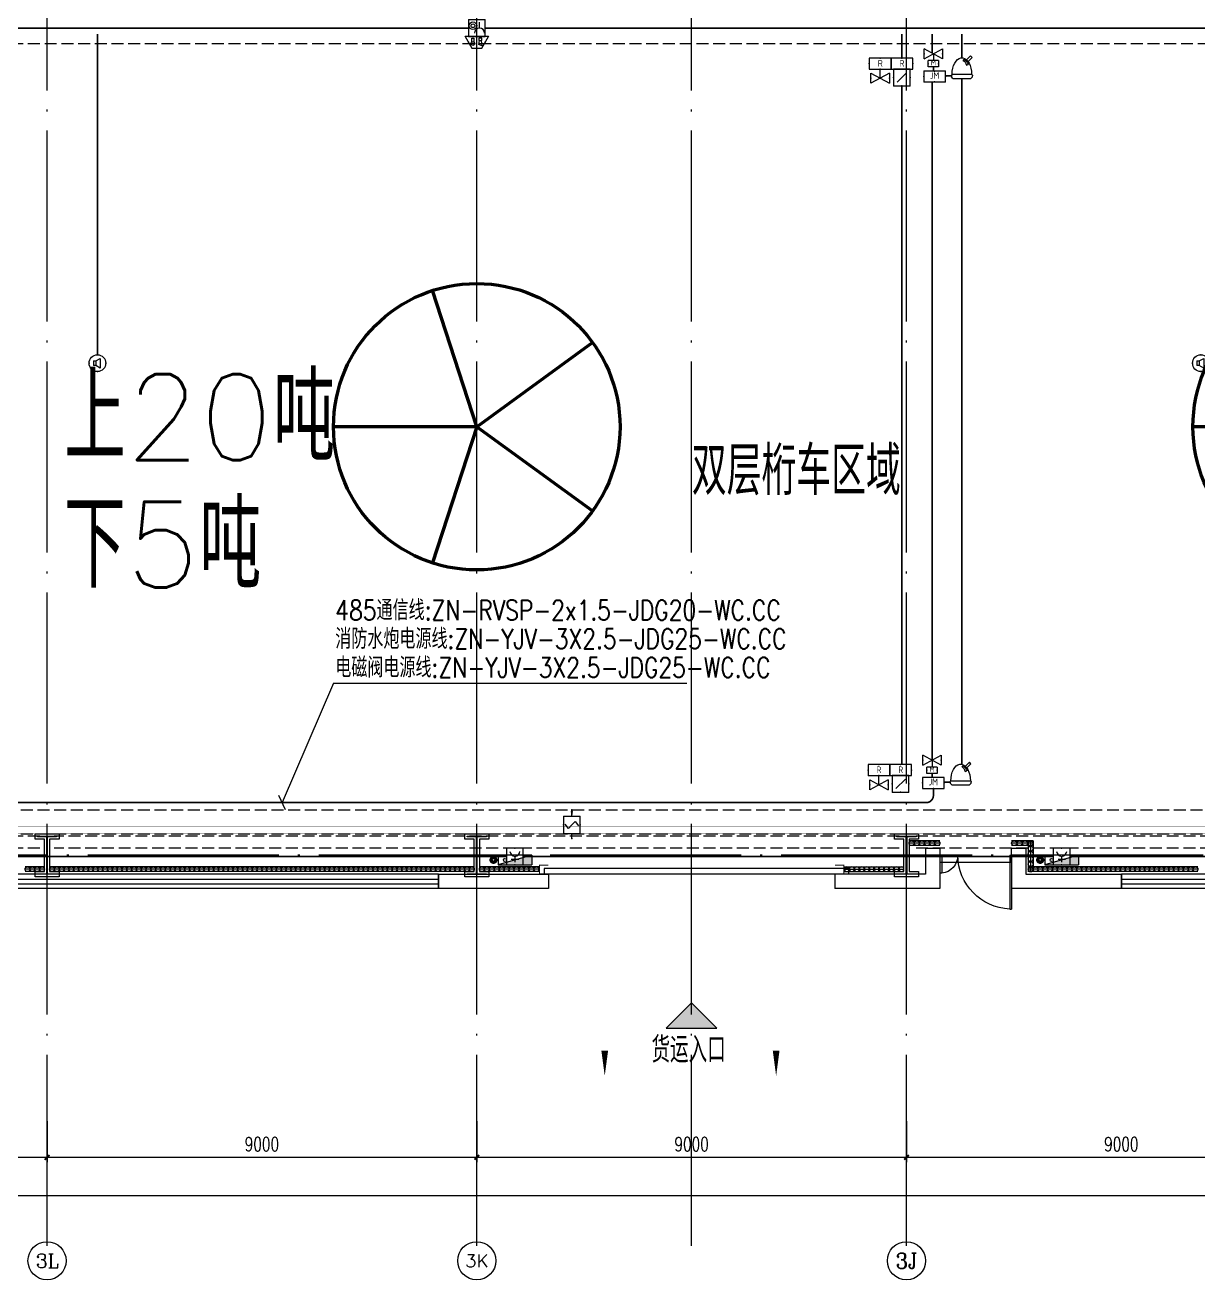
# Model space of a CAD drawing. Extents: x -1396510 to 1250330, y -1892470 to 1623980.
# Drawn here: x 729016 to 753579, y -1368770 to -1342486 of the extents above; entities that cross this region are included whole.
import ezdxf
from ezdxf.enums import TextEntityAlignment as Align

# ---------------------------------------------------------------- set-up
doc = ezdxf.new("R2010")
doc.units = 0
doc.header["$LTSCALE"] = 1000
doc.header["$MEASUREMENT"] = 0
for name, pattern in [('10平面$0$DASH', [0.35, 0.25, -0.1]), ('DASH', [0.35, 0.25, -0.1]), ('DOTE', [2.42, 2, -0.2, 0.02, -0.2])]:
    doc.linetypes.add(name, pattern=pattern)
doc.layers.get('Defpoints').update_dxf_attribs({"color": 210})
for name, color, linetype in [('10平面$0$WINDOW', 4, 'Continuous'), ('A-AXIS-D', 1, 'Continuous'), ('A-AXIS-DOTE', 14, 'DOTE'), ('A-AXIS-SYMB', 3, 'Continuous'), ('A-HATCH-2', 251, 'Continuous'), ('A-HRAIL', 173, 'Continuous'), ('A-LIN-V', 9, 'Continuous'), ('A-SFCE', 30, 'Continuous'), ('A-TEXT', 61, 'Continuous'), ('A-WINDOW', 140, 'Continuous'), ('AS-COLN', 6, 'Continuous'), ('AS-WALL', 40, 'Continuous'), ('CABLETRAY_FIRE', 1, 'DASH'), ('EQUIP-动力', 3, 'Continuous'), ('EQUIP-广播', 3, 'Continuous'), ('EQUIP-消防', 3, 'Continuous'), ('FH-tri', 180, 'Continuous'), ('PUB_TEXT', 7, 'Continuous'), ('SB_ZF消火栓', 10, 'Continuous'), ('SB_ZF消火栓M', 10, 'Continuous'), ('SP-KDLA消防', 2, 'Continuous'), ('TEL_TEXT', 7, 'Continuous'), ('WIRE-照明', 1, 'Continuous'), ('建-窗', 4, 'Continuous')]:
    doc.layers.add(name, color=color, linetype=linetype)
doc.layers.add('A-云线2', color=3, linetype='Continuous', plot=False)
doc.layers.add('LG-ZF消防', color=1, linetype='Continuous', lineweight=60)
doc.styles.add('_TCH_AXIS', font='COMPLEX', dxfattribs={"bigfont": 'GBCBIG'})
doc.styles.add('_TCH_DIM_T3', font='SIMPLEX', dxfattribs={"width": 0.705882, "bigfont": 'GBCBIG'})
doc.styles.add('_TEL_ATTDEF', font='GBENOR', dxfattribs={"width": 0.8, "height": 3, "bigfont": 'GBCBIG'})
doc.styles.add('_TEL_DIM', font='SIMPLEX', dxfattribs={"width": 0.8, "height": 3.5, "bigfont": 'HZTXT'})
doc.styles.add('A-STANDARD', font='SIMPLEX', dxfattribs={"bigfont": 'GBCBIG'})
doc.styles.get("Standard").update_dxf_attribs({"font": 'gbenor.shx', "bigfont": 'gbcbig.shx'})
doc.styles.add('TG_LINETYPE', font='SIMPLEX', dxfattribs={"width": 0.8, "height": 3, "bigfont": 'HZTXT'})
doc.linetypes.add('TG_B', pattern='A,1,-0.3,["B",TG_LINETYPE,S=0.1,R=0,X=-0.25,Y=-0.15],0', length=1.3)
doc.linetypes.add('TG_TV', pattern='A,1,-0.6,["TV",TG_LINETYPE,S=0.1,R=0,X=-0.6,Y=-0.15],0', length=1.6)
doc.dimstyles.new('_TCH_ARCH&&100', dxfattribs={"dimtxt": 297.5, "dimasz": 100, "dimexe": 100, "dimexo": 100, "dimgap": 126.25, "dimtad": 1, "dimdec": 0, "dimzin": 0, "dimdsep": 46, "dimtxsty": '_TCH_DIM_T3', "dimblk": 'ARCHTICK', "dimcen": 0.09, "dimclrt": 7, "dimazin": 2, "dimtfac": 1, "dimtdec": 0, "dimtix": 1, "dimtmove": 2, "dimatfit": 3, "dimfxl": 0, "dimtolj": 1, "dimtzin": 0, "dimarcsym": 0})

# ---------------------------------------------------------------- blocks, each defined once
blk = doc.blocks.new('G$C2F382D44')
at = {"color": 0, "style": 'A-STANDARD'}
for s, p in [('上20吨', (-2949, 425)), ('下5吨', (-2952, -2245))]:
    blk.add_text(s, height=1800, dxfattribs=at).set_placement(p)
blk = doc.blocks.new('10平面$0$$DorLib2D$00000126')
at = {"color": 0, "linetype": 'Continuous'}
for p, q in [((-0.532, 0.5), (-0.532, 0.9)), ((0.532, 0.9), (0.532, 0.5))]:
    blk.add_line(p, q, dxfattribs=at)
at = {"color": 0, "linetype": '10平面$0$DASH'}
for p, q in [((-0.532, 0.9), (0.532, 0.9)), ((-0.532, 0.5), (0.532, 0.5))]:
    blk.add_line(p, q, dxfattribs=at)
blk = doc.blocks.new('WINDOW2DLIB$DYNSTYLE$00000005')
at = {"color": 0}
for points in [[(-0.5, 0.5), (-0.5, -0.5)], [(-0.5, 0.5), (0.5, 0.5)], [(0.5, -0.5), (0.5, 0.5)], [(0.5, 0.1667), (-0.5, 0.1667)], [(0.5, -0.1667), (-0.5, -0.1667)], [(-0.5, -0.5), (0.5, -0.5)]]:
    blk.add_lwpolyline(points, dxfattribs=at)
blk = doc.blocks.new('DOOR2DLIB$SYSLIB$00000123')
at = {"color": 0}
for p, q in [((0.475, -0.001), (0.475, 0.752)), ((0.475, 0.752), (0.5, 0.752)), ((0.5, -0.001), (0.5, 0.752)), ((-0.5, 0), (-0.5, 0.252)), ((-0.475, 0.252), (-0.5, 0.252)), ((-0.475, 0), (-0.475, 0.252)), ((-0.475, 0), (-0.5, 0)), ((0.475, -0.001), (0.5, -0.001))]:
    blk.add_line(p, q, dxfattribs=at)
for centre, radius, start, end in [((0.505, -0.002), 0.755, 92.2493, 179.7238), ((-0.501, 0.003), 0.251, 359.7899, 84.0974)]:
    blk.add_arc(centre, radius, start, end, dxfattribs=at)
blk = doc.blocks.new('42343243')
at = {"layer": '10平面$0$WINDOW'}
blk.add_line((-198654, 1222620), (-200154, 1222620), dxfattribs=at)
at = {"layer": 'AS-WALL'}
for p, q in [((-208354, 1223170), (-210654, 1223170)), ((-210654, 1223170), (-210654, 1222870)), ((-208354, 1222870), (-208354, 1223170)), ((-200154, 1223170), (-202354, 1223170)), ((-202354, 1222870), (-202354, 1223170)), ((-200154, 1222620), (-200154, 1223170)), ((-196354, 1223170), (-198654, 1223170)), ((-198654, 1222620), (-198654, 1223170)), ((-196354, 1222870), (-196354, 1223170)), ((-210654, 1222870), (-208354, 1222870)), ((-200454, 1222870), (-202354, 1222870)), ((-200454, 1222320), (-200454, 1222870)), ((-198354, 1222870), (-196354, 1222870)), ((-198354, 1222320), (-198354, 1222870)), ((-200154, 1222320), (-200154, 1222620)), ((-198654, 1222620), (-198654, 1222320)), ((-200454, 1222320), (-200154, 1222320)), ((-198654, 1222320), (-198354, 1222320))]:
    blk.add_line(p, q, dxfattribs=at)
at = {"layer": '10平面$0$WINDOW', "zscale": 300}
for name, p, xscale, yscale, rotation in [('DOOR2DLIB$SYSLIB$00000123', (-199404, 1222470), -1500, -1500, 179.9999999999555), ('10平面$0$$DorLib2D$00000126', (-205254, 1223020), 6000, 300, 180)]:
    blk.add_blockref(name, p, dxfattribs=dict(at, xscale=xscale, yscale=yscale, rotation=rotation))
at = {"layer": '建-窗', "yscale": -300, "zscale": 300}
for p, xscale, rotation in [((-217004, 1223020), -12700, 359.999999999664), ((-185904, 1223020), -20900, 359.9999999994913)]:
    blk.add_blockref('WINDOW2DLIB$DYNSTYLE$00000005', p, dxfattribs=dict(at, xscale=xscale, rotation=rotation))
blk = doc.blocks.new('4324324')
at = {"layer": 'A-HATCH-2', "color": 8, "linetype": 'DASH'}
for p, q in [((-313054, 565920), (-128854, 565920)), ((-312854, 549870), (-138054, 549870)), ((-312854, 549370), (-138054, 549370))]:
    blk.add_line(p, q, dxfattribs=at)
blk = doc.blocks.new('w4324324')
at = {"layer": 'A-HATCH-2', "color": 0, "lineweight": 60}
for q in [(-1694760, 686605), (-1697614, 684532), (-1691907, 684532), (-1696524, 681178), (-1692997, 681178)]:
    blk.add_line((-1694760, 683605), q, dxfattribs=at)
blk.add_circle((-1694760, 683605), 3000, dxfattribs=at)
blk = doc.blocks.new('342343')
at = {"layer": 'A-LIN-V', "color": 8}
for p in [(1030710, 9556), (1030710, -8444)]:
    blk.add_blockref('w4324324', p, dxfattribs=at)
blk = doc.blocks.new('w42343243')
at = {"layer": 'A-HATCH-2', "color": 8}
blk.add_lwpolyline([(-165104, 621070), (-164604, 621070), (-164604, 620958), (-164800, 620958), (-164800, 620282), (-164604, 620282), (-164604, 620170), (-165104, 620170), (-165104, 620282), (-164908, 620282), (-164908, 620958), (-165104, 620958)], close=True, dxfattribs=at)
at = {"layer": 'AS-COLN', "color": 3}
blk.add_lwpolyline([(-165054, 621020), (-164654, 621020), (-164654, 621008), (-164850, 621008), (-164850, 620232), (-164654, 620232), (-164654, 620220), (-165054, 620220), (-165054, 620232), (-164858, 620232), (-164858, 621008), (-165054, 621008)], close=True, dxfattribs=at)
blk = doc.blocks.new('42343')
at = {"layer": 'A-WINDOW'}
for p in [(-54000, -71700), (-45000, -71700), (-36000, -71700)]:
    blk.add_blockref('w42343243', p, dxfattribs=at)
blk = doc.blocks.new('3333')
at = {"layer": 'A-SFCE', "const_width": 20}
blk.add_lwpolyline([(-227064, 766320), (-227064, 766510), (-227244, 766510), (-227244, 766320)], dxfattribs=at)
blk = doc.blocks.new('A$C5D961328')
at = {"layer": 'SB_ZF消火栓'}
blk.add_hatch(color=256, dxfattribs=at).paths.add_polyline_path([(0, 40), (700, 40), (700, 240)])
for p, q in [((700, 240), (0, 240)), ((0, 240), (0, 40)), ((700, 240), (0, 40)), ((0, 40), (700, 40)), ((700, 240), (700, 40))]:
    blk.add_line(p, q, dxfattribs=at)
at = {"layer": 'SB_ZF消火栓', "color": 1}
blk.add_circle((140, 140), 32.5, dxfattribs=at)
blk = doc.blocks.new('we42342343234')
at = {"layer": 'LG-ZF消防'}
for centre in [(-209504, 548820), (-198054, 548820)]:
    blk.add_circle(centre, 50, dxfattribs=at)
at = {"layer": 'SB_ZF消火栓M'}
for p in [(-209404, 548680), (-197954, 548680)]:
    blk.add_blockref('A$C5D961328', p, dxfattribs=at)
blk = doc.blocks.new('_ArchTick')
at = {"color": 0, "linetype": 'ByBlock', "const_width": 0.4}
blk.add_lwpolyline([(-0.5, -0.5), (0.5, 0.5)], dxfattribs=at)
blk = doc.blocks.new('*D5809')
at = {"layer": 'A-AXIS-D', "color": 0, "lineweight": -2, "transparency": 16777216}
for p, q in [((85000, -77370), (85000, -78228)), ((94000, -77370), (94000, -78228)), ((85000, -78128), (94000, -78128))]:
    blk.add_line(p, q, dxfattribs=at)
at = {"layer": 'Defpoints', "color": 0, "transparency": 16777216}
for p in [(85000, -77270), (94000, -77270), (94000, -78128)]:
    blk.add_point(p, dxfattribs=at)
at = {"layer": 'A-AXIS-D', "color": 0, "lineweight": -2, "transparency": 16777216, "xscale": 100, "yscale": 100, "zscale": 100, "rotation": 180}
blk.add_blockref('_ArchTick', (85000, -78128), dxfattribs=at)
at = {"layer": 'A-AXIS-D', "color": 0, "lineweight": -2, "transparency": 16777216, "xscale": 100, "yscale": 100, "zscale": 100}
blk.add_blockref('_ArchTick', (94000, -78128), dxfattribs=at)
at = {"layer": 'A-AXIS-D', "color": 7, "transparency": 16777216, "insert": (89500, -77853), "char_height": 297.5, "attachment_point": 5, "style": '_TCH_DIM_T3'}
blk.add_mtext('\\A1;9000', dxfattribs=at)
blk = doc.blocks.new('*D5810')
at = {"layer": 'A-AXIS-D', "color": 0, "lineweight": -2, "transparency": 16777216}
for p, q in [((94000, -77370), (94000, -78228)), ((103000, -77370), (103000, -78228)), ((94000, -78128), (103000, -78128))]:
    blk.add_line(p, q, dxfattribs=at)
at = {"layer": 'Defpoints', "color": 0, "transparency": 16777216}
for p in [(94000, -77270), (103000, -77270), (103000, -78128)]:
    blk.add_point(p, dxfattribs=at)
at = {"layer": 'A-AXIS-D', "color": 0, "lineweight": -2, "transparency": 16777216, "xscale": 100, "yscale": 100, "zscale": 100, "rotation": 180}
blk.add_blockref('_ArchTick', (94000, -78128), dxfattribs=at)
at = {"layer": 'A-AXIS-D', "color": 0, "lineweight": -2, "transparency": 16777216, "xscale": 100, "yscale": 100, "zscale": 100}
blk.add_blockref('_ArchTick', (103000, -78128), dxfattribs=at)
at = {"layer": 'A-AXIS-D', "color": 7, "transparency": 16777216, "insert": (98500, -77853), "char_height": 297.5, "attachment_point": 5, "style": '_TCH_DIM_T3'}
blk.add_mtext('\\A1;9000', dxfattribs=at)
blk = doc.blocks.new('*D5811')
at = {"layer": 'A-AXIS-D', "color": 0, "lineweight": -2, "transparency": 16777216}
for p, q in [((103000, -77370), (103000, -78228)), ((112000, -77370), (112000, -78228)), ((103000, -78128), (112000, -78128))]:
    blk.add_line(p, q, dxfattribs=at)
at = {"layer": 'Defpoints', "color": 0, "transparency": 16777216}
for p in [(103000, -77270), (112000, -77270), (112000, -78128)]:
    blk.add_point(p, dxfattribs=at)
at = {"layer": 'A-AXIS-D', "color": 0, "lineweight": -2, "transparency": 16777216, "xscale": 100, "yscale": 100, "zscale": 100, "rotation": 180}
blk.add_blockref('_ArchTick', (103000, -78128), dxfattribs=at)
at = {"layer": 'A-AXIS-D', "color": 0, "lineweight": -2, "transparency": 16777216, "xscale": 100, "yscale": 100, "zscale": 100}
blk.add_blockref('_ArchTick', (112000, -78128), dxfattribs=at)
at = {"layer": 'A-AXIS-D', "color": 7, "transparency": 16777216, "insert": (107500, -77853), "char_height": 297.5, "attachment_point": 5, "style": '_TCH_DIM_T3'}
blk.add_mtext('\\A1;9000', dxfattribs=at)
blk = doc.blocks.new('*D5812')
at = {"layer": 'A-AXIS-D', "color": 0, "lineweight": -2, "transparency": 16777216}
for p, q in [((112000, -77370), (112000, -78228)), ((121000, -77370), (121000, -78228)), ((112000, -78128), (121000, -78128))]:
    blk.add_line(p, q, dxfattribs=at)
at = {"layer": 'Defpoints', "color": 0, "transparency": 16777216}
for p in [(112000, -77270), (121000, -77270), (121000, -78128)]:
    blk.add_point(p, dxfattribs=at)
at = {"layer": 'A-AXIS-D', "color": 0, "lineweight": -2, "transparency": 16777216, "xscale": 100, "yscale": 100, "zscale": 100, "rotation": 180}
blk.add_blockref('_ArchTick', (112000, -78128), dxfattribs=at)
at = {"layer": 'A-AXIS-D', "color": 0, "lineweight": -2, "transparency": 16777216, "xscale": 100, "yscale": 100, "zscale": 100}
blk.add_blockref('_ArchTick', (121000, -78128), dxfattribs=at)
at = {"layer": 'A-AXIS-D', "color": 7, "transparency": 16777216, "insert": (116500, -77853), "char_height": 297.5, "attachment_point": 5, "style": '_TCH_DIM_T3'}
blk.add_mtext('\\A1;9000', dxfattribs=at)
blk = doc.blocks.new('*D5830')
at = {"layer": 'A-AXIS-D', "color": 0, "lineweight": -2, "transparency": 16777216}
for p, q in [((-900, -77470), (-900, -79028)), ((184800, -77470), (184800, -79028)), ((-900, -78928), (184800, -78928))]:
    blk.add_line(p, q, dxfattribs=at)
at = {"layer": 'Defpoints', "color": 0, "transparency": 16777216}
for p in [(-900, -77370), (184800, -77370), (184800, -78928)]:
    blk.add_point(p, dxfattribs=at)
at = {"layer": 'A-AXIS-D', "color": 0, "lineweight": -2, "transparency": 16777216, "xscale": 100, "yscale": 100, "zscale": 100, "rotation": 180}
blk.add_blockref('_ArchTick', (-900, -78928), dxfattribs=at)
at = {"layer": 'A-AXIS-D', "color": 0, "lineweight": -2, "transparency": 16777216, "xscale": 100, "yscale": 100, "zscale": 100}
blk.add_blockref('_ArchTick', (184800, -78928), dxfattribs=at)
at = {"layer": 'A-AXIS-D', "color": 7, "transparency": 16777216, "insert": (91950, -78653), "char_height": 297.5, "attachment_point": 5, "style": '_TCH_DIM_T3'}
blk.add_mtext('\\A1;185700', dxfattribs=at)
blk = doc.blocks.new('99平面图例外参$0$$LinePat$圆环')
for points in [[(0, 150), (300, 150)], [(0, 0), (300, 0)], [(0, -150), (300, -150)]]:
    blk.add_lwpolyline(points)
at = {"color": 0}
blk.add_circle((150, 0), 150, dxfattribs=at)
blk = doc.blocks.new('$equip$00002763')
for p, q in [((-0.5, 0), (-0.907, 0)), ((-0.802, 0.041), (-0.802, -0.039)), ((-0.802, -0.039), (-0.632, 0)), ((-0.5, 0.5), (-0.5, -0.5)), ((0.5, 0.5), (-0.5, 0.5)), ((-0.2, 0.2), (0.05, 0.4)), ((0, 0), (-0.2, 0.2)), ((0, 0), (0.2, -0.2)), ((0.5, -0.5), (0.5, 0.5)), ((0.809, 0), (0.5, 0)), ((-0.5, -0.5), (0.5, -0.5)), ((0.2, -0.2), (-0.05, -0.4))]:
    blk.add_line(p, q)
at = {"color": 0, "linetype": 'Continuous'}
blk.add_line((-0.632, 0), (-0.802, 0.041), dxfattribs=at)
at = {"const_width": 0.0571}
for points in [[(-0.907, 0), (-0.5, 0)], [(-0.5, 0.5), (0.5, 0.5), (0.5, -0.5), (-0.5, -0.5), (-0.5, 0.5), (0.5, 0.5)], [(0.5, 0), (0.809, 0)]]:
    blk.add_lwpolyline(points, dxfattribs=at)
for p in [(-0.907, 0), (0, 0.5), (0.809, 0), (0, -0.5)]:
    blk.add_point(p)
blk.add_solid([(-0.632, 0), (-0.802, 0.041), (-0.802, -0.039)])
at = {"color": 7, "flags": 1}
for tag, height, p in [('A', 0.00002, (0, 0)), ('B', 0.4, (0.755, -0.345))]:
    blk.add_attdef(tag, text='', height=height, dxfattribs=at).set_placement(p, align=Align.MIDDLE_CENTER)
blk = doc.blocks.new('$equip$00002656')
for p, q in [((-0.5, 1), (-0.5, 0)), ((0.5, 1), (-0.5, 1)), ((0.5, 0), (0.5, 1)), ((-0.5, 0), (0.5, 0)), ((-0.219, 0.331), (0.222, 0.331)), ((0, 0.5), (0, 0.15))]:
    blk.add_line(p, q)
at = {"const_width": 0.0571}
blk.add_lwpolyline([(-0.5, 1), (0.5, 1), (0.5, 0), (-0.5, 0), (-0.5, 1), (0.5, 1)], dxfattribs=at)
blk.add_arc((0, 0.8), 0.3, 180, 0)
for p in [(0, 1), (-0.5, 0.5), (0, 0), (0.5, 0.5)]:
    blk.add_point(p)
at = {"color": 7, "flags": 1}
for tag, height, p in [('A', 0.00002, (0, 0)), ('B', 0.4, (0.762, 0.292))]:
    blk.add_attdef(tag, text='', height=height, dxfattribs=at).set_placement(p, align=Align.MIDDLE_CENTER)
blk = doc.blocks.new('$equip$00002341')
for p, q in [((-0.241, 0.136), (-0.241, -0.144)), ((-0.241, 0.136), (-0.101, 0.136)), ((-0.101, 0.136), (0.167, 0.277)), ((-0.101, 0.136), (-0.101, -0.144)), ((0.167, 0.277), (0.167, -0.295)), ((-0.101, -0.144), (-0.241, -0.144)), ((0.167, -0.295), (-0.101, -0.144))]:
    blk.add_line(p, q)
at = {"const_width": 0.0571}
blk.add_lwpolyline([(-0.5, 0, -1), (0.5, 0, -1), (-0.5, 0, -1.463176)], format="xyb", dxfattribs=at)
blk.add_circle((0, 0), 0.5)
for p in [(-0.5, 0), (0, 0.5), (0.5, 0), (0, -0.5)]:
    blk.add_point(p)
at = {"color": 7, "style": '_TEL_DIM', "flags": 1}
blk.add_attdef('A', text='', height=0.00002, dxfattribs=at).set_placement((0, 0), align=Align.MIDDLE_CENTER)
blk = doc.blocks.new('$equip$00002655')
for p, q in [((-0.5, 1), (-0.5, 0)), ((0.5, 1), (-0.5, 1)), ((0.5, 0), (0.5, 1)), ((-0.5, 0), (0.5, 0)), ((-0.169, 0.5), (-0.169, 0.15))]:
    blk.add_line(p, q)
at = {"const_width": 0.0571}
blk.add_lwpolyline([(-0.5, 1), (0.5, 1), (0.5, 0), (-0.5, 0), (-0.5, 1), (0.5, 1)], dxfattribs=at)
for radius in [0.226, 0.113]:
    blk.add_circle((0.227, 0.36), radius)
blk.add_arc((-0.169, 0.8), 0.3, 180, 0)
for p in [(0, 1), (-0.5, 0.5), (0, 0), (0.5, 0.5)]:
    blk.add_point(p)
at = {"color": 7, "flags": 1}
for tag, height, p in [('A', 0.00002, (0, 0)), ('B', 0.4, (0.762, 0.292))]:
    blk.add_attdef(tag, text='', height=height, dxfattribs=at).set_placement(p, align=Align.MIDDLE_CENTER)
blk = doc.blocks.new('$equip$00002679')
for p, q in [((-0.3, 0.699), (-0.703, 0)), ((-0.703, 0), (0.703, 0)), ((-0.264, 0.249), (-0.304, 0.569)), ((-0.304, 0.569), (-0.128, 0.489)), ((-0.304, 0.249), (-0.304, 0.113)), ((-0.128, 0.249), (-0.304, 0.249)), ((-0.304, 0.113), (-0.128, 0.113)), ((0.3, 0.699), (-0.3, 0.699)), ((0.3, 0.699), (-0.3, 0.699)), ((-0.128, 0.489), (-0.168, 0.249)), ((-0.128, 0.113), (-0.128, 0.249)), ((0, 0.699), (0, 0)), ((0.174, 0.11), (0.174, 0.338)), ((0.294, 0.11), (0.174, 0.11)), ((0.294, 0.338), (0.294, 0.11)), ((0.703, 0), (0.3, 0.699))]:
    blk.add_line(p, q)
at = {"const_width": 0.0571}
for points in [[(-0.299, 0.699), (0.301, 0.699), (0.703, 0), (-0.702, 0), (-0.299, 0.699), (0.301, 0.699)], [(-0.3, 0.699), (0.3, 0.699), (0.703, 0), (-0.703, 0), (-0.3, 0.699), (0.3, 0.699)]]:
    blk.add_lwpolyline(points, dxfattribs=at)
blk.add_circle((0.234, 0.43), 0.111)
for p in [(-0.501, 0.349), (0, 0.699), (0, 0), (0.502, 0.349)]:
    blk.add_point(p)
at = {"color": 7, "flags": 1}
for tag, height, p in [('A', 0.00002, (0, 0)), ('B', 0.4, (0.961, 0.299))]:
    blk.add_attdef(tag, text='', height=height, dxfattribs=at).set_placement(p, align=Align.MIDDLE_CENTER)
blk = doc.blocks.new('$equip$00002773')
for p, q in [((0.65, 0.65), (-0.65, 0.65)), ((-0.65, 0.65), (-0.65, 0)), ((-0.65, 0), (0.65, 0)), ((0.65, 0), (0.65, 0.65))]:
    blk.add_line(p, q)
at = {"const_width": 0.04}
blk.add_lwpolyline([(-0.65, 0.65), (-0.65, 0), (0.65, 0), (0.65, 0.65), (-0.65, 0.65), (-0.65, 0)], dxfattribs=at)
for p in [(-0.65, 0.325), (0, 0.65), (0, 0), (0.65, 0.325)]:
    blk.add_point(p)
at = {"color": 7}
blk.add_attdef('$TEXT$', text='', height=0.4, dxfattribs=at).set_placement((0.006, 0.343), align=Align.MIDDLE_CENTER)
at = {"color": 7, "flags": 1}
for tag, p in [('A', (0, 0)), ('B', (0.905, 0.246))]:
    blk.add_attdef(tag, text='', height=0.4, dxfattribs=at).set_placement(p, align=Align.MIDDLE_CENTER)
blk = doc.blocks.new('$equip$00003146')
for p, q in [((-0.31, 0), (0.31, 0)), ((-0.31, -0.38), (-0.31, 0)), ((0.31, 0), (0.31, -0.38)), ((0.55, -0.49), (-0.55, -1.09)), ((-0.55, -0.49), (0.55, -1.09)), ((-0.55, -1.09), (-0.55, -0.49)), ((-0.31, -0.38), (0.31, -0.38)), ((0, -0.79), (0, -0.38)), ((0.55, -0.49), (0.55, -1.09))]:
    blk.add_line(p, q)
for p in [(0, 0), (-0.31, -0.19), (0.31, -0.19), (-0.55, -0.79), (0, -0.79), (0.55, -0.79)]:
    blk.add_point(p)
at = {"color": 7, "style": '_TEL_DIM'}
blk.add_attdef('$TEXT$', text='', height=0.3, dxfattribs=at).set_placement((0, -0.19), align=Align.MIDDLE_CENTER)
at = {"color": 7, "style": '_TEL_DIM', "flags": 1}
for tag in ['A', 'REMARK']:
    blk.add_attdef(tag, text='', height=0.00002, dxfattribs=at).set_placement((0, 0), align=Align.MIDDLE_CENTER)
blk = doc.blocks.new('A$C7E452847')
at = {"layer": 'SP-KDLA消防', "color": 0}
for p, q in [((-257, 0), (-300, -46)), ((-257, 0), (257, 0)), ((-300, -71), (-300, -46)), ((-300, -71), (-300, -95)), ((-280, -116), (-300, -95)), ((-280, -116), (280, -116)), ((-280, -116), (-276, -203)), ((-276, -203), (-261, -288)), ((-261, -288), (-238, -366)), ((238, -366), (261, -288)), ((257, 0), (300, -46)), ((261, -288), (276, -203)), ((276, -203), (280, -116)), ((280, -116), (300, -95)), ((300, -46), (300, -71)), ((300, -95), (300, -71)), ((-238, -366), (-207, -436)), ((-207, -436), (-169, -495)), ((-169, -495), (-125, -541)), ((-125, -541), (-77, -573)), ((-77, -573), (-26, -589)), ((-26, -589), (26, -589)), ((26, -589), (77, -573)), ((41, -515), (67, -493)), ((41, -515), (60, -550)), ((60, -550), (96, -526)), ((67, -493), (90, -463)), ((77, -573), (125, -541)), ((90, -463), (111, -425)), ((96, -526), (130, -491)), ((111, -425), (128, -381)), ((125, -541), (169, -495)), ((128, -381), (182, -396)), ((130, -491), (158, -448)), ((250, -646), (136, -532)), ((158, -448), (182, -396)), ((169, -495), (207, -436)), ((176, -486), (293, -603)), ((207, -436), (238, -366)), ((293, -603), (250, -646))]:
    blk.add_line(p, q, dxfattribs=at)
blk = doc.blocks.new('$equip$00002760')
for p, q in [((0.5, 0.5), (-0.5, 0.5)), ((-0.5, 0.5), (-0.5, -0.5)), ((-0.283, -0.283), (0.283, 0.283)), ((0.5, -0.5), (0.5, 0.5)), ((-0.5, -0.5), (0.5, -0.5))]:
    blk.add_line(p, q)
at = {"const_width": 0.0571}
blk.add_lwpolyline([(-0.5, 0.5), (0.5, 0.5), (0.5, -0.5), (-0.5, -0.5), (-0.5, 0.5), (0.5, 0.5)], dxfattribs=at)
for p in [(-0.5, 0), (0, 0.5), (0.5, 0), (0, -0.5)]:
    blk.add_point(p)
blk.add_solid([(0.283, 0.283), (0.075, 0.124), (0.124, 0.075)])
at = {"color": 7, "flags": 1}
for tag, height, p in [('A', 0.00002, (0, 0)), ('B', 0.4, (0.755, -0.254))]:
    blk.add_attdef(tag, text='', height=height, dxfattribs=at).set_placement(p, align=Align.MIDDLE_CENTER)
blk = doc.blocks.new('$equip$00002794')
for p, q in [((0, -0.552), (0, 0)), ((0, 0), (0.229, 0)), ((-0.55, -0.852), (-0.55, -0.252)), ((-0.55, -0.252), (0.55, -0.852)), ((0.55, -0.252), (-0.55, -0.852)), ((0.55, -0.252), (0.55, -0.852))]:
    blk.add_line(p, q)
for p in [(-0.55, -0.552), (0, -0.552), (0.55, -0.552)]:
    blk.add_point(p)
at = {"color": 7, "flags": 1}
for tag, height, p in [('A', 0.00002, (0, 0)), ('B', 0.4, (0.805, -0.606))]:
    blk.add_attdef(tag, text='', height=height, dxfattribs=at).set_placement(p, align=Align.MIDDLE_CENTER)
blk = doc.blocks.new('世赫3#厂房一层0821')
at = {"layer": 'FH-tri'}
h = blk.add_hatch(color=8, dxfattribs=at)
h.dxf.hatch_style = 1
h.paths.add_polyline_path([(106969.7, -75422.6), (108030.3, -75422.6), (107500, -74892.3)])
at = {"layer": 'A-AXIS-D'}
for centre in [(94000, -80296), (103000, -80296), (112000, -80296)]:
    blk.add_circle(centre, 400, dxfattribs=at)
at = {"layer": 'A-AXIS-DOTE', "color": 8, "ltscale": 2}
for p, q in [((94000, -79980), (94000, 5514)), ((103000, -79980), (103000, 5514)), ((107500, -79980), (107500, 5514)), ((112000, -79980), (112000, 5514)), ((190814.2, -71800), (-5155.8, -71800))]:
    blk.add_line(p, q, dxfattribs=at)
at = {"layer": 'A-AXIS-SYMB', "color": 8}
for points in [[(105680, -74962.3, 0, 0, 0), (105680, -76422.3, 0, 140, 0), (105680, -75897.3, 0, 0, 0)], [(109270, -74962.3, 0, 0, 0), (109270, -76422.3, 0, 140, 0), (109270, -75897.3, 0, 0, 0)]]:
    blk.add_lwpolyline(points, format="xyseb", dxfattribs=at)
at = {"layer": 'A-SFCE', "color": 2, "linetype": 'DASH'}
for p, q in [((93850, -71400), (85150, -71400)), ((120850, -71400), (112150, -71400)), ((93850, -71650), (85150, -71650)), ((120850, -71650), (112150, -71650))]:
    blk.add_line(p, q, dxfattribs=at)
at = {"layer": 'A-SFCE', "linetype": 'DASH'}
for p, q in [((111850, -71400), (94150, -71400)), ((111850, -71650), (94150, -71650))]:
    blk.add_line(p, q, dxfattribs=at)
at = {"layer": 'FH-tri', "color": 8}
blk.add_lwpolyline([(106969.7, -75422.6), (108030.3, -75422.6), (108030.3, -75422.6), (107500, -74892.3)], close=True, dxfattribs=at)
at = {"color": 8}
blk.add_blockref('G$C2F382D44', (97304.2, -63950), dxfattribs=at)
at = {"layer": 'A-HRAIL', "yscale": 0.3333333333111111, "zscale": 0.3333333333111111}
for p, xscale, rotation in [((112161.7, -71549.9), 0.3588888659795701, 180), ((112269.3, -71549.9), 0.3588888659795701, 180), ((112377, -71549.9), 0.3588888659795701, 180), ((112484.7, -71549.9), 0.3588888659795701, 180), ((112592.3, -71549.9), 0.3588888659795701, 180), ((112700, -71549.9), 0.3588888659795701, 180), ((114312.5, -71549.9), 0.3749999998826196, 180), ((114425, -71549.9), 0.3749999998826196, 180), ((114537.5, -71549.9), 0.3749999998826196, 180), ((114650, -71549.9), 0.3749999998826196, 180), ((114600, -71499.9), 0.3611111226889233, 270), ((114600, -71608.3), 0.3611111226889233, 270), ((114600, -71716.6), 0.3611111226889233, 270), ((114600, -71824.9), 0.3611111226889233, 270), ((114600, -71933.3), 0.3611111226889233, 270), ((93641.4, -72093.9), 0.3384127415242964, 180.0000000002033), ((93743, -72093.9), 0.3384127415242964, 180.0000000002033), ((93844.5, -72093.9), 0.3384127415242964, 180.0000000002033), ((93946, -72093.9), 0.3384127415242964, 180.0000000002033), ((94155, -72093.9), 0.3368181817957273, 180.0000000002033), ((94256.1, -72093.9), 0.3368181817957273, 180.0000000002033), ((94357.1, -72093.9), 0.3368181817957273, 180.0000000002033), ((94458.2, -72093.9), 0.3368181817957273, 180.0000000002033), ((94559.2, -72093.9), 0.3368181817957273, 180.0000000002033), ((94660.3, -72093.9), 0.3368181817957273, 180.0000000002033), ((94761.3, -72093.9), 0.3368181817957273, 180.0000000002033), ((94862.4, -72093.9), 0.3368181817957273, 180.0000000002033), ((94963.4, -72093.9), 0.3368181817957273, 180.0000000002033), ((95064.5, -72093.9), 0.3368181817957273, 180.0000000002033), ((95165.5, -72093.9), 0.3368181817957273, 180.0000000002033), ((95266.5, -72093.9), 0.3368181817957273, 180.0000000002033), ((95367.6, -72093.9), 0.3368181817957273, 180.0000000002033), ((95468.6, -72093.9), 0.3368181817957273, 180.0000000002033), ((95569.7, -72093.9), 0.3368181817957273, 180.0000000002033), ((95670.7, -72093.9), 0.3368181817957273, 180.0000000002033), ((95771.8, -72093.9), 0.3368181817957273, 180.0000000002033), ((95872.8, -72093.9), 0.3368181817957273, 180.0000000002033), ((95973.9, -72093.9), 0.3368181817957273, 180.0000000002033), ((96074.9, -72093.9), 0.3368181817957273, 180.0000000002033), ((96176, -72093.9), 0.3368181817957273, 180.0000000002033), ((96277, -72093.9), 0.3368181817957273, 180.0000000002033), ((96378, -72093.9), 0.3368181817957273, 180.0000000002033), ((96479.1, -72093.9), 0.3368181817957273, 180.0000000002033), ((96580.1, -72093.9), 0.3368181817957273, 180.0000000002033), ((96681.2, -72093.9), 0.3368181817957273, 180.0000000002033), ((96782.2, -72093.9), 0.3368181817957273, 180.0000000002033), ((96883.3, -72093.9), 0.3368181817957273, 180.0000000002033), ((96984.3, -72093.9), 0.3368181817957273, 180.0000000002033), ((97085.4, -72093.9), 0.3368181817957273, 180.0000000002033), ((97186.4, -72093.9), 0.3368181817957273, 180.0000000002033), ((97287.5, -72093.9), 0.3368181817957273, 180.0000000002033), ((97388.5, -72093.9), 0.3368181817957273, 180.0000000002033), ((97489.5, -72093.9), 0.3368181817957273, 180.0000000002033), ((97590.6, -72093.9), 0.3368181817957273, 180.0000000002033), ((97691.6, -72093.9), 0.3368181817957273, 180.0000000002033), ((97792.7, -72093.9), 0.3368181817957273, 180.0000000002033), ((97893.7, -72093.9), 0.3368181817957273, 180.0000000002033), ((97994.8, -72093.9), 0.3368181817957273, 180.0000000002033), ((98095.8, -72093.9), 0.3368181817957273, 180.0000000002033), ((98196.9, -72093.9), 0.3368181817957273, 180.0000000002033), ((98297.9, -72093.9), 0.3368181817957273, 180.0000000002033), ((98399, -72093.9), 0.3368181817957273, 180.0000000002033), ((98500, -72093.9), 0.3368181817957273, 180.0000000002033), ((98601, -72093.9), 0.3368181817957273, 180.0000000002033), ((98702.1, -72093.9), 0.3368181817957273, 180.0000000002033), ((98803.1, -72093.9), 0.3368181817957273, 180.0000000002033), ((98904.2, -72093.9), 0.3368181817957273, 180.0000000002033), ((99005.2, -72093.9), 0.3368181817957273, 180.0000000002033), ((99106.3, -72093.9), 0.3368181817957273, 180.0000000002033), ((99207.3, -72093.9), 0.3368181817957273, 180.0000000002033), ((99308.4, -72093.9), 0.3368181817957273, 180.0000000002033), ((99409.4, -72093.9), 0.3368181817957273, 180.0000000002033), ((99510.5, -72093.9), 0.3368181817957273, 180.0000000002033), ((99611.5, -72093.9), 0.3368181817957273, 180.0000000002033), ((99712.5, -72093.9), 0.3368181817957273, 180.0000000002033), ((99813.6, -72093.9), 0.3368181817957273, 180.0000000002033), ((99914.6, -72093.9), 0.3368181817957273, 180.0000000002033), ((100015.7, -72093.9), 0.3368181817957273, 180.0000000002033), ((100116.7, -72093.9), 0.3368181817957273, 180.0000000002033), ((100217.8, -72093.9), 0.3368181817957273, 180.0000000002033), ((100318.8, -72093.9), 0.3368181817957273, 180.0000000002033), ((100419.9, -72093.9), 0.3368181817957273, 180.0000000002033), ((100520.9, -72093.9), 0.3368181817957273, 180.0000000002033), ((100622, -72093.9), 0.3368181817957273, 180.0000000002033), ((100723, -72093.9), 0.3368181817957273, 180.0000000002033), ((100824, -72093.9), 0.3368181817957273, 180.0000000002033), ((100925.1, -72093.9), 0.3368181817957273, 180.0000000002033), ((101026.1, -72093.9), 0.3368181817957273, 180.0000000002033), ((101127.2, -72093.9), 0.3368181817957273, 180.0000000002033), ((101228.2, -72093.9), 0.3368181817957273, 180.0000000002033), ((101329.3, -72093.9), 0.3368181817957273, 180.0000000002033), ((101430.3, -72093.9), 0.3368181817957273, 180.0000000002033), ((101531.4, -72093.9), 0.3368181817957273, 180.0000000002033), ((101632.4, -72093.9), 0.3368181817957273, 180.0000000002033), ((101733.5, -72093.9), 0.3368181817957273, 180.0000000002033), ((101834.5, -72093.9), 0.3368181817957273, 180.0000000002033), ((101935.5, -72093.9), 0.3368181817957273, 180.0000000002033), ((102036.6, -72093.9), 0.3368181817957273, 180.0000000002033), ((102137.6, -72093.9), 0.3368181817957273, 180.0000000002033), ((102238.7, -72093.9), 0.3368181817957273, 180.0000000002033), ((102339.7, -72093.9), 0.3368181817957273, 180.0000000002033), ((102440.8, -72093.9), 0.3368181817957273, 180.0000000002033), ((102541.8, -72093.9), 0.3368181817957273, 180.0000000002033), ((102642.9, -72093.9), 0.3368181817957273, 180.0000000002033), ((102743.9, -72093.9), 0.3368181817957273, 180.0000000002033), ((102845, -72093.9), 0.3368181817957273, 180.0000000002033), ((102946, -72093.9), 0.3368181817957273, 180.0000000002033), ((103157.8, -72093.9), 0.3461108940266491, 180.0000000002034), ((103261.7, -72093.9), 0.3461108940266491, 180.0000000002034), ((103365.5, -72093.9), 0.3461108940266491, 180.0000000002034), ((103469.3, -72093.9), 0.3461108940266491, 180.0000000002034), ((103573.2, -72093.9), 0.3461108940266491, 180.0000000002034), ((103677, -72093.9), 0.3461108940266491, 180.0000000002034), ((103780.8, -72093.9), 0.3461108940266491, 180.0000000002034), ((103884.7, -72093.9), 0.3461108940266491, 180.0000000002034), ((103988.5, -72093.9), 0.3461108940266491, 180.0000000002034), ((104092.3, -72093.9), 0.3461108940266491, 180.0000000002034), ((104196.2, -72093.9), 0.3461108940266491, 180.0000000002034), ((104300, -72093.9), 0.3461108940266491, 180.0000000002034), ((110700, -72093.9), -0.3461108940266491, 179.9999999997966), ((110803.8, -72093.9), -0.3461108940266491, 179.9999999997966), ((110907.7, -72093.9), -0.3461108940266491, 179.9999999997966), ((111011.5, -72093.9), -0.3461108940266491, 179.9999999997966), ((111115.3, -72093.9), -0.3461108940266491, 179.9999999997966), ((111219.2, -72093.9), -0.3461108940266491, 179.9999999997966), ((111323, -72093.9), -0.3461108940266491, 179.9999999997966), ((111426.8, -72093.9), -0.3461108940266491, 179.9999999997966), ((111530.7, -72093.9), -0.3461108940266491, 179.9999999997966), ((111634.5, -72093.9), -0.3461108940266491, 179.9999999997966), ((111738.3, -72093.9), -0.3461108940266491, 179.9999999997966), ((111842.2, -72093.9), -0.3461108940266491, 179.9999999997966), ((114600, -72041.6), 0.3611111226889233, 270), ((114651.5, -72093.9), 0.3384127419249668, 180.0000000002033), ((114753, -72093.9), 0.3384127419249668, 180.0000000002033), ((114854.6, -72093.9), 0.3384127419249668, 180.0000000002033), ((114956.1, -72093.9), 0.3384127419249668, 180.0000000002033), ((115057.6, -72093.9), 0.3384127419249668, 180.0000000002033), ((115159.1, -72093.9), 0.3384127419249668, 180.0000000002033), ((115260.7, -72093.9), 0.3384127419249668, 180.0000000002033), ((115362.2, -72093.9), 0.3384127419249668, 180.0000000002033), ((115463.7, -72093.9), 0.3384127419249668, 180.0000000002033), ((115565.2, -72093.9), 0.3384127419249668, 180.0000000002033), ((115666.8, -72093.9), 0.3384127419249668, 180.0000000002033), ((115768.3, -72093.9), 0.3384127419249668, 180.0000000002033), ((115869.8, -72093.9), 0.3384127419249668, 180.0000000002033), ((115971.3, -72093.9), 0.3384127419249668, 180.0000000002033), ((116072.9, -72093.9), 0.3384127419249668, 180.0000000002033), ((116174.4, -72093.9), 0.3384127419249668, 180.0000000002033), ((116275.9, -72093.9), 0.3384127419249668, 180.0000000002033), ((116377.4, -72093.9), 0.3384127419249668, 180.0000000002033), ((116479, -72093.9), 0.3384127419249668, 180.0000000002033), ((116580.5, -72093.9), 0.3384127419249668, 180.0000000002033), ((116682, -72093.9), 0.3384127419249668, 180.0000000002033), ((116783.5, -72093.9), 0.3384127419249668, 180.0000000002033), ((116885, -72093.9), 0.3384127419249668, 180.0000000002033), ((116986.6, -72093.9), 0.3384127419249668, 180.0000000002033), ((117088.1, -72093.9), 0.3384127419249668, 180.0000000002033), ((117189.6, -72093.9), 0.3384127419249668, 180.0000000002033), ((117291.1, -72093.9), 0.3384127419249668, 180.0000000002033), ((117392.7, -72093.9), 0.3384127419249668, 180.0000000002033), ((117494.2, -72093.9), 0.3384127419249668, 180.0000000002033), ((117595.7, -72093.9), 0.3384127419249668, 180.0000000002033), ((117697.2, -72093.9), 0.3384127419249668, 180.0000000002033), ((117798.8, -72093.9), 0.3384127419249668, 180.0000000002033), ((117900.3, -72093.9), 0.3384127419249668, 180.0000000002033), ((118001.8, -72093.9), 0.3384127419249668, 180.0000000002033), ((118103.3, -72093.9), 0.3384127419249668, 180.0000000002033)]:
    blk.add_blockref('99平面图例外参$0$$LinePat$圆环', p, dxfattribs=dict(at, xscale=xscale, rotation=rotation))
at = {"layer": 'A-LIN-V', "color": 8, "rotation": 90}
blk.add_blockref('342343', (796160.7, 601225), dxfattribs=at)
at = {"layer": 'A-SFCE', "xscale": -1, "rotation": 90}
blk.add_blockref('3333', (870820.8, -299254.1), dxfattribs=at)
at = {"layer": 'A-SFCE', "rotation": 270}
blk.add_blockref('3333', (-655820.8, -299254.1), dxfattribs=at)
at = {"layer": 'A-WINDOW'}
for name in ['42343', '4324324']:
    blk.add_blockref(name, (312854.2, -620720), dxfattribs=at)
at = {"layer": 'A-WINDOW', "xscale": -1, "rotation": 180}
blk.add_blockref('42343243', (312854.2, 1150670), dxfattribs=at)
at = {"layer": 'SB_ZF消火栓'}
blk.add_blockref('we42342343234', (312854.2, -620720), dxfattribs=at)
at = {"layer": 'A-AXIS-D', "color": 7, "style": '_TCH_AXIS'}
for s, height, p, p2 in [('3L', 294.28, (93761.8, -80443.2), (94238.2, -80443.2)), ('3K', 270.86, (102754.9, -80431.5), (103245.1, -80431.5)), ('3J', 321.14, (111770.6, -80456.6), (112229.4, -80456.6))]:
    blk.add_text(s, height=height, dxfattribs=at).set_placement(p, p2, align=Align.FIT)
at = {"layer": 'A-TEXT', "color": 8, "style": 'A-STANDARD'}
blk.add_text('货运入口', height=540.14, dxfattribs=at).set_placement((106658.7, -76144.7))
at = {"layer": 'PUB_TEXT', "color": 8}
blk.add_text('双层桁车区域', height=1012.77, dxfattribs=at).set_placement((107504.8, -64255.8))
at = {"layer": 'A-AXIS-D'}
for base, p1, p2, picture, middle in [((94000, -78127.8), (85000, -77269.8), (94000, -77269.8), '*D5809', (89500, -77852.8)), ((103000, -78127.8), (94000, -77269.8), (103000, -77269.8), '*D5810', (98500, -77852.8)), ((112000, -78127.8), (103000, -77269.8), (112000, -77269.8), '*D5811', (107500, -77852.8)), ((121000, -78127.8), (112000, -77269.8), (121000, -77269.8), '*D5812', (116500, -77852.8)), ((184800, -78927.8), (-900, -77369.8), (184800, -77369.8), '*D5830', (91950, -78652.8))]:
    dim = blk.add_linear_dim(base=base, p1=p1, p2=p2, angle=0, dimstyle='_TCH_ARCH&&100', dxfattribs=at)
    dim.commit()
    dim.dimension.update_dxf_attribs({"geometry": picture, "text_midpoint": middle, "dimtype": 161})

msp = doc.modelspace()

# ---------------------------------------------------------------- linework, layer by layer
at = {"layer": 'CABLETRAY_FIRE', "const_width": 7.5}
for points in [[(661711.5, -1359273.4), (800579.8, -1359273.4)], [(800579.8, -1359423.4), (661711.5, -1359423.4)]]:
    msp.add_lwpolyline(points, dxfattribs=at)
at = {"layer": 'TEL_TEXT'}
for p, q in [((735471.9, -1356272), (734400, -1358773.1)), ((735471.9, -1356272), (742876.3, -1356272)), ((734470, -1358925), (734330, -1358621.3))]:
    msp.add_line(p, q, dxfattribs=at)
at = {"layer": 'WIRE-照明', "linetype": 'Continuous', "const_width": 35}
for points in [[(702650.8, -1342549), (738300.8, -1342549)], [(738650.8, -1342549), (774300.8, -1342549)], [(747379.7, -1343180.4), (747379.7, -1342674)], [(748012, -1342674), (748012, -1343072.3)], [(748038.7, -1343363.4), (748038.7, -1343450.5)], [(748293.2, -1343550.7), (748417.3, -1343550.7)], [(747379.7, -1343759.2), (747379.7, -1357977.4)], [(748012, -1343678), (748012, -1357883.9)], [(748012, -1358160.4), (748012, -1358247.5)], [(748266.5, -1358347.6), (748390.6, -1358347.6)], [(748039, -1358475), (748039, -1358623.1)], [(724190.4, -1358773.1), (747889, -1358773.1)], [(724217.2, -1359899), (739100.8, -1359899)], [(739450.8, -1359899), (750550.8, -1359899)], [(750900.8, -1359899), (773500.8, -1359899)]]:
    msp.add_lwpolyline(points, dxfattribs=at)
at = {"layer": 'WIRE-照明', "color": 2, "linetype": 'TG_B', "ltscale": 0.7, "const_width": 35}
msp.add_lwpolyline([(730530.2, -1349392.7), (730530.2, -1342674)], dxfattribs=at)
at = {"layer": 'WIRE-照明', "color": 1, "linetype": 'TG_TV', "ltscale": 0.7, "const_width": 35}
for points in [[(748632.4, -1343172.5), (748632.4, -1342674)], [(748632.4, -1357969.5), (748632.4, -1343602.3)]]:
    msp.add_lwpolyline(points, dxfattribs=at)
at = {"layer": 'WIRE-照明', "linetype": 'Continuous', "const_width": 35}
msp.add_lwpolyline([(747889, -1358773.1, 0.4142136), (748039, -1358623.1)], format="xyb", dxfattribs=at)

# ---------------------------------------------------------------- block references
at = {"layer": 'A-云线2'}
msp.add_blockref('世赫3#厂房一层0821', (635475.8, -1288074), dxfattribs=at)
at = {"layer": 'EQUIP-动力'}
ref = msp.add_blockref('$equip$00003146', (748038.7, -1343363.4), dxfattribs=dict(at, xscale=349.9999999999999, yscale=349.9999999999999, zscale=349.9999999999999, rotation=179.999999793739))
ref.add_attrib('$TEXT$', 'M', dxfattribs={"layer": '0', "color": 7, "height": 105, "rotation": 0.00003, "style": '_TEL_ATTDEF'}).set_placement((748038.7, -1343279.4), align=Align.MIDDLE_CENTER)
ref = msp.add_blockref('$equip$00003146', (748012, -1358160.4), dxfattribs=dict(at, xscale=349.9999999999999, yscale=349.9999999999999, zscale=349.9999999999999, rotation=179.999999793739))
ref.add_attrib('$TEXT$', 'M', dxfattribs={"layer": '0', "color": 7, "height": 105, "rotation": 0.00003, "style": '_TEL_ATTDEF'}).set_placement((748012, -1358076.4), align=Align.MIDDLE_CENTER)
at = {"layer": 'EQUIP-广播', "xscale": 350, "yscale": 350, "zscale": 350}
for p in [(730530.2, -1349567.7), (753641.6, -1349567.7)]:
    msp.add_blockref('$equip$00002341', p, dxfattribs=at)
at = {"layer": 'EQUIP-消防', "xscale": 350, "yscale": 350, "zscale": 350}
for name, p, rotation in [('$equip$00002655', (738475.8, -1342374), 180), ('$equip$00002679', (738475.8, -1342724), 180), ('$equip$00002763', (740468.9, -1359241.3), 270)]:
    msp.add_blockref(name, p, dxfattribs=dict(at, rotation=rotation))
at = {"layer": 'EQUIP-消防', "linetype": 'ByBlock'}
ref = msp.add_blockref('$equip$00002773', (746924.7, -1343407.9), dxfattribs=dict(at, xscale=349.9999999999999, yscale=349.9999999999999, zscale=349.9999999999999, rotation=359.9999999660355))
ref.add_attrib('$TEXT$', 'R', dxfattribs={"layer": '0', "color": 7, "height": 140, "rotation": 0.00001, "style": '_TEL_ATTDEF'}).set_placement((746926.9, -1343287.9), align=Align.MIDDLE_CENTER)
ref = msp.add_blockref('$equip$00002773', (747379.7, -1343407.9), dxfattribs=dict(at, xscale=349.9999999999999, yscale=349.9999999999999, zscale=349.9999999999999, rotation=359.9999999660355))
ref.add_attrib('$TEXT$', 'R', dxfattribs={"layer": '0', "color": 7, "height": 140, "rotation": 0.00001, "style": '_TEL_ATTDEF'}).set_placement((747381.9, -1343287.9), align=Align.MIDDLE_CENTER)
at = {"layer": 'EQUIP-消防', "linetype": 'ByBlock', "xscale": 349.9999999999999, "yscale": 349.9999999999999, "zscale": 349.9999999999999, "rotation": 359.9999999660355}
for name, p in [('$equip$00002794', (746924.7, -1343407.9)), ('$equip$00002760', (747379.7, -1343584.2)), ('$equip$00002794', (746898, -1358204.9)), ('$equip$00002760', (747353, -1358381.1))]:
    msp.add_blockref(name, p, dxfattribs=at)
at = {"layer": 'EQUIP-消防'}
ref = msp.add_blockref('$equip$00002773', (748065.7, -1343450.5), dxfattribs=dict(at, xscale=349.9999999999999, yscale=349.9999999999999, zscale=349.9999999999999, rotation=179.9999998878643))
ref.add_attrib('$TEXT$', 'JM', dxfattribs={"layer": '0', "color": 7, "height": 140, "style": '_TEL_ATTDEF'}).set_placement((748063.5, -1343542.4), align=Align.MIDDLE_CENTER)
at = {"layer": 'EQUIP-消防', "linetype": 'ByBlock'}
ref = msp.add_blockref('$equip$00002773', (746898, -1358204.9), dxfattribs=dict(at, xscale=349.9999999999999, yscale=349.9999999999999, zscale=349.9999999999999, rotation=359.9999999660355))
ref.add_attrib('$TEXT$', 'R', dxfattribs={"layer": '0', "color": 7, "height": 140, "rotation": 0.00001, "style": '_TEL_ATTDEF'}).set_placement((746900.2, -1358084.8), align=Align.MIDDLE_CENTER)
ref = msp.add_blockref('$equip$00002773', (747353, -1358204.9), dxfattribs=dict(at, xscale=349.9999999999999, yscale=349.9999999999999, zscale=349.9999999999999, rotation=359.9999999660355))
ref.add_attrib('$TEXT$', 'R', dxfattribs={"layer": '0', "color": 7, "height": 140, "rotation": 0.00001, "style": '_TEL_ATTDEF'}).set_placement((747355.2, -1358084.8), align=Align.MIDDLE_CENTER)
at = {"layer": 'EQUIP-消防'}
ref = msp.add_blockref('$equip$00002773', (748039, -1358247.5), dxfattribs=dict(at, xscale=349.9999999999999, yscale=349.9999999999999, zscale=349.9999999999999, rotation=179.9999998878643))
ref.add_attrib('$TEXT$', 'JM', dxfattribs={"layer": '0', "color": 7, "height": 140, "style": '_TEL_ATTDEF'}).set_placement((748036.8, -1358339.4), align=Align.MIDDLE_CENTER)
at = {"layer": 'EQUIP-消防', "xscale": 350, "yscale": 350, "zscale": 350}
for p in [(739275.8, -1360074), (750725.8, -1360074)]:
    msp.add_blockref('$equip$00002656', p, dxfattribs=at)
at = {"layer": 'SP-KDLA消防', "color": 3, "xscale": -0.7299999999999998, "yscale": 0.7299999999999998, "zscale": 0.7299999999999998, "rotation": 180}
for p in [(748636.3, -1343602.3), (748609.6, -1358399.2)]:
    msp.add_blockref('A$C7E452847', p, dxfattribs=at)

# ---------------------------------------------------------------- texts
at = {"layer": 'TEL_TEXT', "style": '_TEL_DIM', "width": 0.8}
for s, p in [('485通信线:ZN-RVSP-2x1.5-JDG20-WC.CC', (735511.6, -1354952)), ('消防水炮电源线:ZN-YJV-3X2.5-JDG25-WC.CC', (735511.6, -1355552)), ('电磁阀电源线:ZN-YJV-3X2.5-JDG25-WC.CC', (735511.6, -1356152))]:
    msp.add_text(s, height=420, rotation=0, dxfattribs=at).set_placement(p)

doc.saveas('drawing.dxf')
